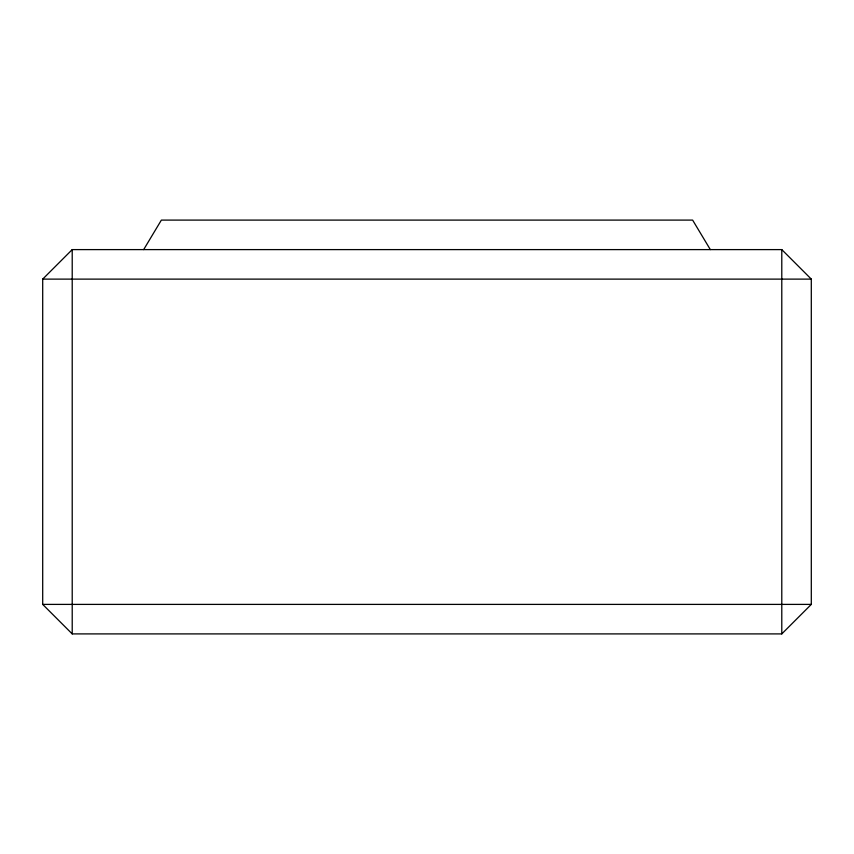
<?xml version="1.0" encoding="UTF-8"?>
<svg xmlns="http://www.w3.org/2000/svg" width="854" height="854" viewBox="0 0 854 854"><rect width="100%" height="100%" fill="white"/><g stroke="black" fill="none" stroke-linecap="round" stroke-linejoin="round"><path stroke-width="1.28" d="M143.664 249.603L161.374 220.097L692.626 220.097L710.336 249.603M42.7 279.119L72.216 249.603L781.784 249.603L811.3 279.119L811.3 604.397L781.784 633.903L72.216 633.903L42.7 604.397L42.7 279.119L811.3 279.119M42.7 604.397L811.3 604.397M781.784 249.603L781.784 633.903M72.216 249.603L72.216 633.903"/></g></svg>
